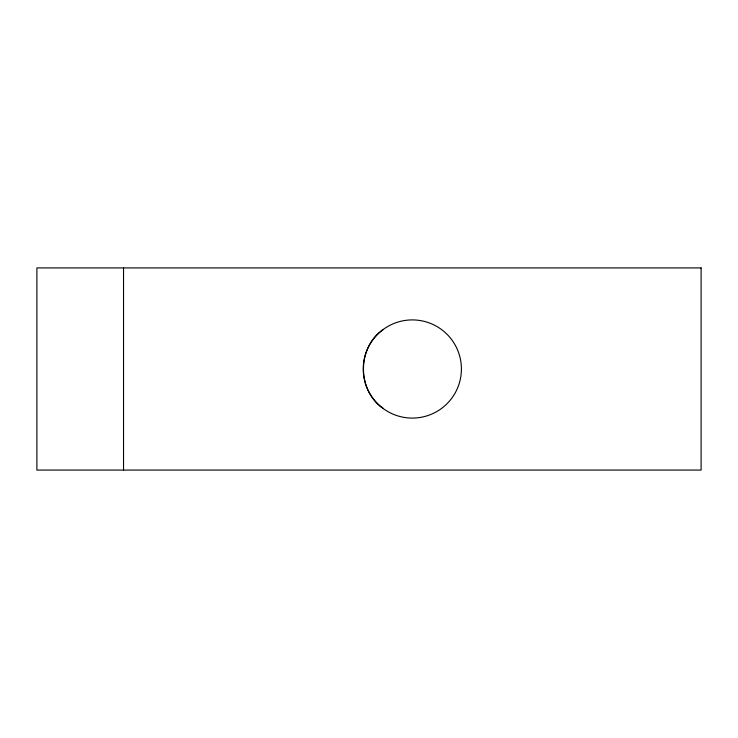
<?xml version="1.0" encoding="UTF-8"?>
<svg xmlns="http://www.w3.org/2000/svg" width="738" height="738" viewBox="0 0 738 738"><rect width="100%" height="100%" fill="white"/><g stroke="black" fill="none" stroke-linecap="round" stroke-linejoin="round"><path stroke-width="1.11" d="M383.437 329.416C356.832 347.174 356.832 390.826 383.437 408.584M123.532 267.922L123.532 470.078M701.1 267.922L36.9 267.922L36.9 470.078L701.1 470.078L701.1 267.922M382.635 408.105A49.095 49.095 0 0 0 461.019 375.153A49.095 49.095 0 0 0 393.289 323.742A49.095 49.095 0 0 0 382.635 408.105"/></g></svg>
